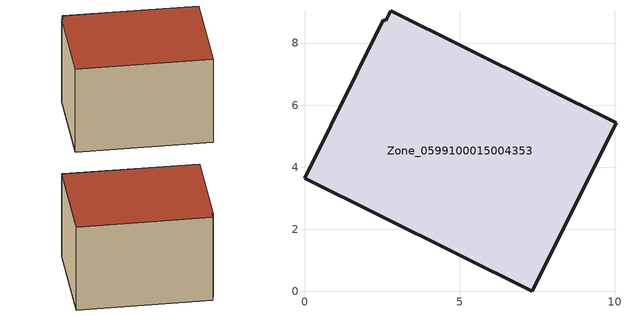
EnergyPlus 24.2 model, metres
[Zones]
Zone_0599100015004353
 floor ground (C_G): 2.61,8.72 2.77,9.05 10.04,5.44 7.33,0 0,3.65 2.54,8.75 z0.93
 wall outside (C_F): 0,3.65 7.33,0 10.04,5.44 2.77,9.05 2.61,8.72 2.54,8.75 0,3.65 z0.93:6.63
 roof outside (C_R): 2.77,9.05 2.61,8.72 2.54,8.75 0,3.65 7.33,0 10.04,5.44 z6.63
[BUILDING]
Pand.0599100015004353: North Axis=0; Terrain=City; Loads Convergence Tolerance Value=0.04; Temperature Convergence Tolerance Value=0.4; Solar Distribution=FullExterior; Maximum Number of Warmup Days=25; Minimum Number of Warmup Days=1
[Site:Location]
Rotterdam.The.Hague.AP_ZH_NLD Design_Conditions: Latitude=51.96; Longitude=4.45; Time Zone=1; Elevation=-4.5
[SITE:GROUNDTEMPERATURE:BUILDINGSURFACE]
18, 18, 18, 18, 18, 18, 18, 18, 18, 18, 18, 18
[MATERIAL] Thermal Absorptance=0.9; Solar Absorptance=0.7; Visible Absorptance=0.7
Name | Roughness | Thickness | Conductivity | Density | Specific Heat
G.TI.1946-1964 | MediumSmooth | 0.15 | 1 | 540 | 1210
F.TI.1946-1964 | Rough | 0.3 | 0.857143 | 1920 | 840
R.TI.1946-1964 | MediumRough | 0.2 | 0.277778 | 1500 | 1000
[CONSTRUCTION]
C_G: G.TI.1946-1964
C_F: F.TI.1946-1964
C_R: R.TI.1946-1964
[ZONE]
Zone_0599100015004353: Type=1; Multiplier=1; Ceiling Height=Autocalculate; Volume=Autocalculate; Floor Area=autocalculate; Part of Total Floor Area=Yes
[ZONEINFILTRATION:DESIGNFLOWRATE]
Infil_Zone_0599100015004353: Zone or ZoneList or Space or SpaceList=Zone_0599100015004353; Schedule=AlwaysOn; Design Flow Rate Calculation Method=Flow/Area; Flow Rate per Floor Area=0.003; Constant Term Coefficient=1; Temperature Term Coefficient=0; Velocity Term Coefficient=0; Velocity Squared Term Coefficient=0
[HVACTEMPLATE:ZONE:IDEALLOADSAIRSYSTEM]
Zone_0599100015004353: Maximum Heating Supply Air Temperature=50; Minimum Cooling Supply Air Temperature=13; Maximum Heating Supply Air Humidity Ratio=0.0156; Minimum Cooling Supply Air Humidity Ratio=0.0077; Heating Limit=NoLimit; Cooling Limit=NoLimit; Dehumidification Control Type=ConstantSensibleHeatRatio; Cooling Sensible Heat Ratio=0.7; Dehumidification Setpoint=60; Humidification Control Type=None; Humidification Setpoint=30; Outdoor Air Method=None; Outdoor Air Flow Rate per Person=0.00944; Outdoor Air Flow Rate per Zone Floor Area=0; Outdoor Air Flow Rate per Zone=0; Demand Controlled Ventilation Type=None; Outdoor Air Economizer Type=NoEconomizer; Heat Recovery Type=None; Sensible Heat Recovery Effectiveness=0.7; Latent Heat Recovery Effectiveness=0.65
[ZONECONTROL:THERMOSTAT]
ThermostatControl_Zone_0599100015004353: Zone or ZoneList=Zone_0599100015004353; Control Type Schedule=DualSetpointControlType; Control 1=Thermostat_Zone_0599100015004353; Temperature Difference Between Cutout And Setpoint=0
[THERMOSTATSETPOINT:DUALSETPOINT]
Thermostat_Zone_0599100015004353: Heating Setpoint Temperature Schedule=HeatingSetpoint_Zone_0599100015004353; Cooling Setpoint Temperature Schedule=CoolingSetpoint_Zone_0599100015004353
[SCHEDULE:COMPACT]
HeatingSetpoint_Zone_0599100015004353: Through: 12/31, For: AllDays, Until: 24:00, 21
CoolingSetpoint_Zone_0599100015004353: Through: 12/31, For: AllDays, Until: 24:00, 24
DualSetpointControlType: Through: 12/31, For: AllDays, Until: 24:00, 4
AlwaysOn: Through: 12/31, For: AllDays, Until: 24:00, 1
